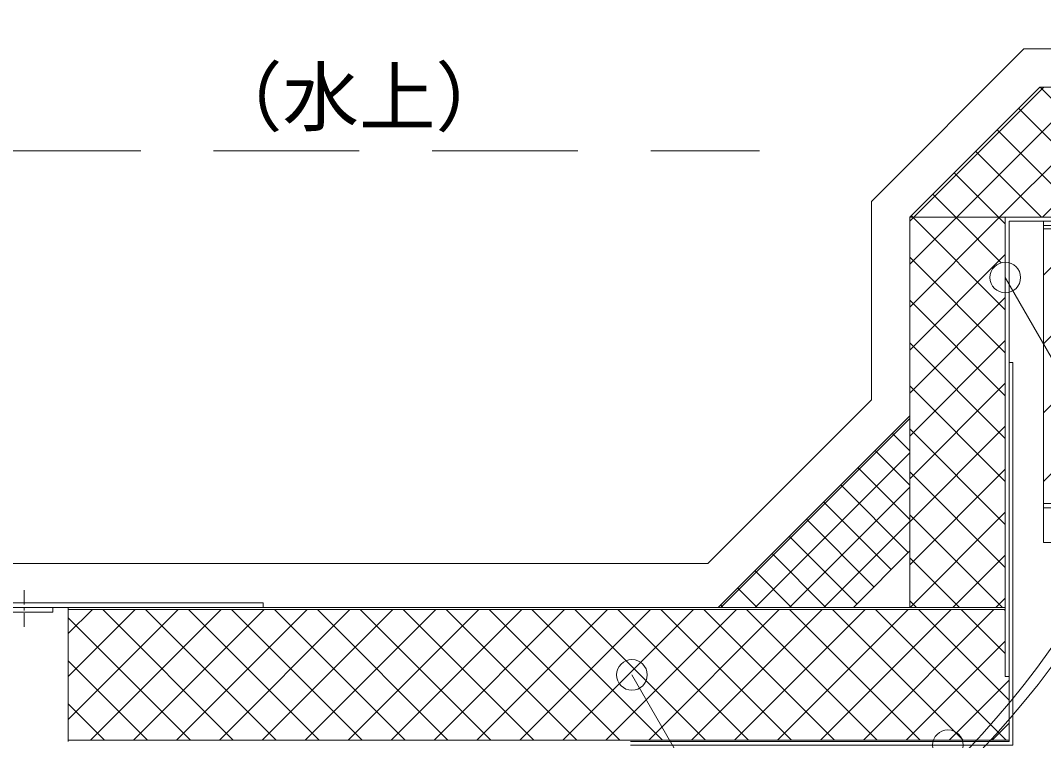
# Model space of a CAD drawing. Units: millimetres, scale not verified. Extents: x -1380 to 1380, y -955 to 955.
# Drawn here: x -17.6 to 249.9, y -350.7 to -162.6 of the extents above; entities that cross this region are included whole.
import ezdxf
from ezdxf.enums import TextEntityAlignment as Align

# ---------------------------------------------------------------- set-up
doc = ezdxf.new("R2010")
doc.units = ezdxf.units.MM
doc.header["$LTSCALE"] = 3
doc.linetypes.add('USER4', pattern=[19.05, 12.7, -6.35])
doc.linetypes.add('USER5', pattern=[2, 1.25, -0.25, 0.25, -0.25])
for name, color, linetype, lineweight in [('0-1_BOUSUI', 1, 'Continuous', 18), ('0-2_MOJI', 7, 'Continuous', 18), ('0-3_HATCH', 9, 'Continuous', 18), ('0-4_KANAMONO', 5, 'Continuous', 18), ('0-6_TEKKOTU', 7, 'Continuous', 18), ('0-7_dekki', 3, 'Continuous', 18), ('0-9_dannnetu', 6, 'Continuous', 18), ('0-D_L-2', 7, 'Continuous', 18), ('0-E_L-1', 7, 'Continuous', 18), ('0-F_L-5', 2, 'USER5', 18), ('1-3_L-1a', 3, 'Continuous', 18)]:
    doc.layers.add(name, color=color, linetype=linetype, lineweight=lineweight)
doc.styles.add('ＭＳ ゴシック', font='')
doc.styles.get('ＭＳ ゴシック').set_extended_font_data('MS Gothic')

msp = doc.modelspace()

# ---------------------------------------------------------------- linework, layer by layer
at = {"layer": '0-1_BOUSUI'}
msp.add_lwpolyline([(-74.583, -322.227), (-42.168, -307.111), (-31.712, -304.473), (-24.051, -304.473), (69.949, -304.473), (162.191, -304.473), (204.949, -261.715), (204.949, -209.831), (244.807, -169.973), (899.952, -169.973)], dxfattribs=at)
at = {"layer": '0-2_MOJI', "linetype": 'USER4'}
msp.add_line((-367.107, -196.671), (175.695, -196.671), dxfattribs=at)
at = {"layer": '0-2_MOJI'}
for points in [[(396.571, -443.736), (363.497, -443.736), (239.949, -229.745)], [(409.801, -547.589), (265.878, -547.589), (142.33, -333.598)]]:
    msp.add_lwpolyline(points, dxfattribs=at)
for centre in [(239.949, -229.745), (142.33, -333.598), (224.949, -351.973)]:
    msp.add_circle(centre, 4, dxfattribs=at)
at = {"layer": '0-3_HATCH'}
for p, q in [((214.949, -213.973), (248.949, -179.973)), ((216.011, -213.973), (250.011, -179.973)), ((227.236, -213.973), (261.236, -179.973)), ((238.462, -213.973), (272.462, -179.973)), ((283.105, -213.973), (249.105, -179.973)), ((249.687, -213.973), (283.687, -179.973)), ((271.88, -213.973), (243.414, -185.508)), ((260.655, -213.973), (237.802, -191.121)), ((249.429, -213.973), (232.189, -196.733)), ((238.204, -213.973), (226.576, -202.346)), ((226.979, -213.973), (220.964, -207.959)), ((214.949, -215.036), (216.011, -213.973)), ((214.949, -226.261), (227.236, -213.973)), ((214.949, -237.486), (238.462, -213.973)), ((215.753, -213.973), (215.351, -213.571)), ((239.949, -238.169), (215.753, -213.973)), ((238.892, -225.887), (226.979, -213.973)), ((239.949, -215.718), (238.204, -213.973)), ((249.949, -229.145), (262.12, -216.973)), ((249.949, -247.105), (280.081, -216.973)), ((249.949, -265.066), (298.041, -216.973)), ((249.949, -283.026), (316.002, -216.973)), ((214.949, -248.712), (239.949, -223.712)), ((239.949, -249.394), (214.949, -224.394)), ((214.949, -259.937), (239.949, -234.937)), ((239.949, -260.62), (214.949, -235.62)), ((214.949, -271.162), (239.949, -246.162)), ((239.949, -271.845), (214.949, -246.845)), ((214.949, -282.387), (239.949, -257.387)), ((239.949, -283.07), (214.949, -258.07)), ((165.633, -315.857), (214.949, -266.542)), ((214.949, -266.012), (214.872, -265.935)), ((214.949, -293.613), (239.949, -268.613)), ((239.949, -294.296), (214.949, -269.296)), ((214.949, -274.992), (210.381, -270.425)), ((174.614, -315.857), (214.949, -275.522)), ((214.949, -283.973), (205.891, -274.915)), ((214.949, -292.953), (201.401, -279.405)), ((214.949, -304.838), (239.949, -279.838)), ((239.949, -305.521), (214.949, -280.521)), ((183.594, -315.857), (214.949, -284.502)), ((214.589, -301.573), (196.911, -283.895)), ((210.099, -306.063), (192.421, -288.385)), ((215.039, -315.973), (239.949, -291.063)), ((205.609, -310.553), (187.931, -292.876)), ((192.574, -315.857), (214.949, -293.483)), ((239.176, -315.973), (214.949, -291.746)), ((201.118, -315.043), (183.441, -297.366)), ((192.952, -315.857), (178.951, -301.856)), ((227.951, -315.973), (214.949, -302.972)), ((226.264, -315.973), (239.949, -302.289)), ((183.972, -315.857), (174.46, -306.346)), ((174.992, -315.857), (169.97, -310.836)), ((166.011, -315.857), (165.48, -315.326)), ((216.725, -315.973), (214.949, -314.197)), ((237.49, -315.973), (239.949, -313.514)), ((-5.051, -322.782), (1.258, -316.473)), ((-5.051, -334.008), (12.483, -316.473)), ((-5.051, -345.233), (23.709, -316.473)), ((0.784, -350.623), (34.934, -316.473)), ((38.094, -350.623), (3.944, -316.473)), ((12.009, -350.623), (46.159, -316.473)), ((49.32, -350.623), (15.17, -316.473)), ((23.235, -350.623), (57.385, -316.473)), ((60.545, -350.623), (26.395, -316.473)), ((34.46, -350.623), (68.61, -316.473)), ((71.77, -350.623), (37.62, -316.473)), ((45.685, -350.623), (79.835, -316.473)), ((82.996, -350.623), (48.846, -316.473)), ((56.91, -350.623), (91.06, -316.473)), ((94.221, -350.623), (60.071, -316.473)), ((68.136, -350.623), (102.286, -316.473)), ((105.446, -350.623), (71.296, -316.473)), ((79.361, -350.623), (113.511, -316.473)), ((116.672, -350.623), (82.522, -316.473)), ((90.586, -350.623), (124.736, -316.473)), ((127.897, -350.623), (93.747, -316.473)), ((101.812, -350.623), (135.962, -316.473)), ((139.122, -350.623), (104.972, -316.473)), ((113.037, -350.623), (147.187, -316.473)), ((150.348, -350.623), (116.198, -316.473)), ((124.262, -350.623), (158.412, -316.473)), ((161.573, -350.623), (127.423, -316.473)), ((135.488, -350.623), (169.638, -316.473)), ((172.798, -350.623), (138.648, -316.473)), ((146.713, -350.623), (180.863, -316.473)), ((184.024, -350.623), (149.874, -316.473)), ((157.938, -350.623), (192.088, -316.473)), ((195.249, -350.623), (161.099, -316.473)), ((169.164, -350.623), (203.314, -316.473)), ((206.474, -350.623), (172.324, -316.473)), ((180.389, -350.623), (214.539, -316.473)), ((217.7, -350.623), (183.55, -316.473)), ((191.614, -350.623), (225.764, -316.473)), ((228.925, -350.623), (194.775, -316.473)), ((202.84, -350.623), (236.99, -316.473)), ((240.15, -350.623), (206, -316.473)), ((240.949, -340.197), (217.225, -316.473)), ((239.949, -327.972), (228.451, -316.473)), ((239.949, -316.746), (239.676, -316.473)), ((26.869, -350.623), (-5.051, -318.703)), ((214.065, -350.623), (239.949, -324.739)), ((15.644, -350.623), (-5.051, -329.929)), ((225.29, -350.623), (240.949, -334.965)), ((4.418, -350.623), (-5.051, -341.154)), ((236.516, -350.623), (240.949, -346.19))]:
    msp.add_line(p, q, dxfattribs=at)
msp.add_lwpolyline([(249.949, -288.773), (349.949, -288.773), (349.949, -216.973), (249.949, -216.973)], close=True, dxfattribs=at)
at = {"layer": '0-4_KANAMONO'}
msp.add_lwpolyline([(240.949, -333.973), (240.949, -214.973), (339.949, -214.973), (339.949, -213.973), (239.949, -213.973), (239.949, -333.973)], close=True, dxfattribs=at)
msp.add_lwpolyline([(141.949, -350.973), (240.949, -350.973), (240.949, -251.973), (241.949, -251.973), (241.949, -351.973), (141.949, -351.973)], dxfattribs=at)
at = {"layer": '0-6_TEKKOTU'}
msp.add_lwpolyline([(308.699, -298.973), (249.949, -298.973), (249.949, -289.973), (399.949, -289.973), (399.949, -298.973), (341.199, -298.973)], dxfattribs=at)
at = {"layer": '0-7_dekki'}
msp.add_line((899.952, -216.173), (249.949, -216.173), dxfattribs=at)
msp.add_lwpolyline([(899.952, -214.973), (249.949, -214.973), (249.949, -289.973), (899.952, -289.973)], dxfattribs=at)
at = {"layer": '0-9_dannnetu'}
for p, q in [((214.949, -213.973), (248.949, -179.973)), ((248.949, -179.973), (899.952, -179.973)), ((214.949, -315.973), (214.949, -213.973)), ((239.949, -213.973), (214.949, -213.973)), ((214.949, -265.857), (164.949, -315.857)), ((214.949, -301.213), (200.304, -315.857)), ((-5.051, -350.973), (-5.051, -315.973)), ((133.449, -316.473), (239.949, -316.473)), ((240.949, -350.973), (240.949, -333.973)), ((240.949, -350.623), (-5.051, -350.623))]:
    msp.add_line(p, q, dxfattribs=at)
for points in [[(-5.051, -315.973), (90.032, -315.973), (133.449, -315.973), (239.949, -315.973)], [(-5.051, -316.473), (90.032, -316.473), (133.449, -316.473)]]:
    msp.add_lwpolyline(points, dxfattribs=at)
at = {"layer": '0-D_L-2'}
msp.add_lwpolyline([(-9.051, -315.973), (-24.051, -315.973), (-24.051, -354.773), (-82.051, -354.773), (-82.051, -355.973), (-22.851, -355.973), (-22.851, -317.173), (-9.051, -317.173)], close=True, dxfattribs=at)
at = {"layer": '0-E_L-1'}
msp.add_lwpolyline([(45.949, -315.973), (-24.051, -315.973), (-24.051, -314.773), (45.949, -314.773)], close=True, dxfattribs=at)
msp.add_lwpolyline([(45.949, -315.973), (-24.051, -315.973), (-24.051, -314.773), (45.949, -314.773)], close=True, dxfattribs=at)
at = {"layer": '0-F_L-5'}
for p, q in [((-16.551, -311.473), (-16.551, -321.073)), ((-16.551, -311.473), (-16.551, -321.073)), ((-321.051, -315.973), (-9.051, -315.973))]:
    msp.add_line(p, q, dxfattribs=at)
at = {"layer": '1-3_L-1a'}
for centre in [(58.078, -189.553), (61.72, -189.553)]:
    msp.add_circle(centre, 237.422, dxfattribs=at)

# ---------------------------------------------------------------- texts
at = {"layer": '0-2_MOJI', "style": 'ＭＳ ゴシック'}
msp.add_text('（水上）', height=14.66, dxfattribs=at).set_placement((30.962, -194.283), align=Align.BOTTOM_LEFT)

doc.saveas('drawing.dxf')
